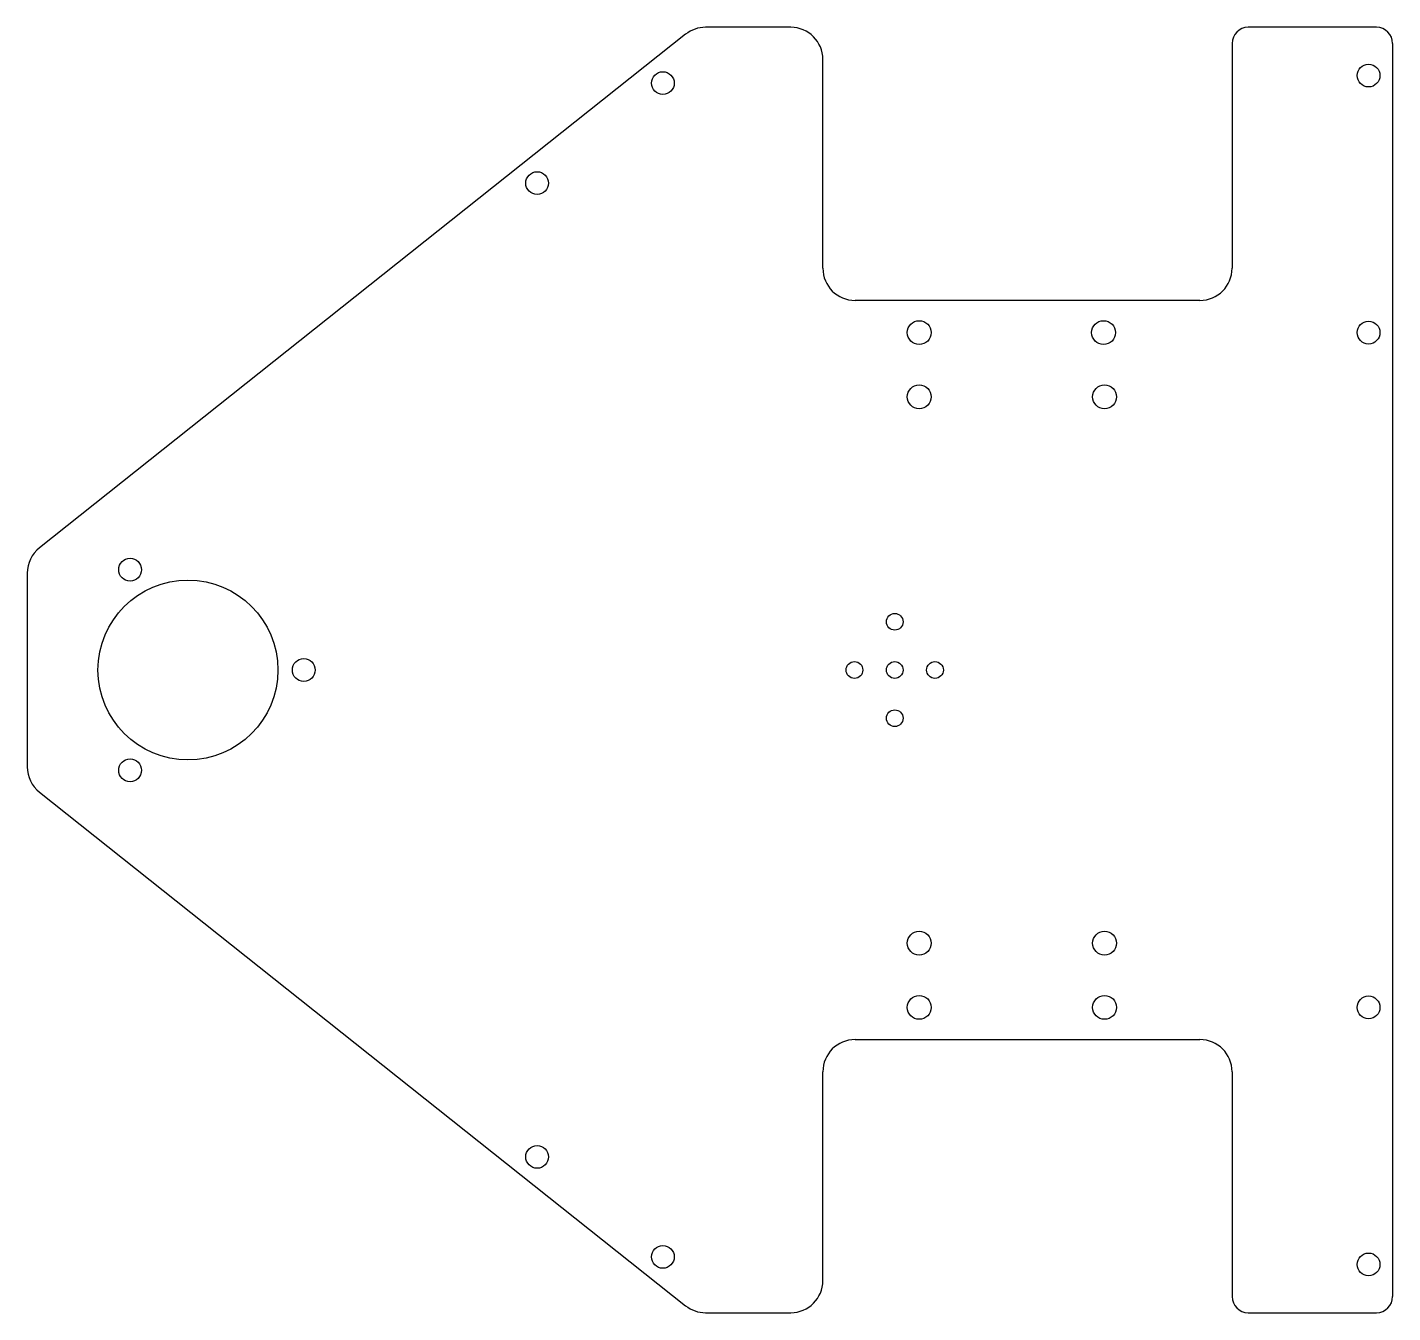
# Model space of a CAD drawing. Extents: x -198 to 72, y -127 to 127.
import ezdxf

# ---------------------------------------------------------------- set-up
doc = ezdxf.new("R2010")
doc.units = 0
doc.layers.get('0').update_dxf_attribs({"linetype": 'continuous'})

# ---------------------------------------------------------------- blocks, each defined once
blk = doc.blocks.new('POCKET002')
at = {"color": 0}
for p, q in [((-46.79, 127), (-63.62, 127)), ((69.01, 127), (43.61, 127)), ((-67.57, 125.62), (-195.29, 24.13)), ((40.44, 123.83), (40.44, 79.38)), ((72.19, -123.83), (72.19, 123.83)), ((-40.44, 79.38), (-40.44, 120.65)), ((34.09, 73.03), (-34.09, 73.03)), ((-197.69, 19.16), (-197.69, -19.16)), ((-195.29, -24.13), (-67.57, -125.62)), ((-34.09, -73.03), (34.09, -73.03)), ((-40.44, -120.65), (-40.44, -79.38)), ((40.44, -79.38), (40.44, -123.83)), ((-63.62, -127), (-46.79, -127)), ((43.61, -127), (69.01, -127))]:
    blk.add_line(p, q, dxfattribs=at)
for centre, radius in [((67.42, 117.47), 2.25), ((-72.07, 115.97), 2.25), ((-96.92, 96.21), 2.25), ((-21.39, 66.67), 2.36), ((15.04, 66.67), 2.36), ((67.42, 66.67), 2.25), ((-21.39, 53.98), 2.36), ((15.24, 53.98), 2.36), ((-177.38, 19.82), 2.25), ((-165.94, 0), 17.78), ((-26.24, 9.53), 1.65), ((-143.05, 0), 2.25), ((-34.2, 0), 1.65), ((-26.24, 0), 1.65), ((-18.28, 0), 1.65), ((-26.24, -9.53), 1.65), ((-177.38, -19.82), 2.25), ((-21.39, -53.98), 2.36), ((15.24, -53.98), 2.36), ((-21.39, -66.67), 2.36), ((15.24, -66.67), 2.36), ((67.42, -66.67), 2.25), ((-96.92, -96.21), 2.25), ((-72.07, -115.97), 2.25), ((67.42, -117.47), 2.25)]:
    blk.add_circle(centre, radius, dxfattribs=at)
for centre, radius, start, end in [((-63.62, 120.65), 6.35, 90, 128.4722), ((-46.79, 120.65), 6.35, 0, 90), ((43.61, 123.83), 3.17, 90, -180), ((69.01, 123.83), 3.17, 0, 90), ((-34.09, 79.38), 6.35, -180, -90), ((34.09, 79.38), 6.35, -90, 0), ((-191.34, 19.16), 6.35, 128.4722, -180), ((-191.34, -19.16), 6.35, -180, -128.4722), ((-34.09, -79.38), 6.35, 90, -180), ((34.09, -79.38), 6.35, 0, 90), ((-46.79, -120.65), 6.35, -90, 0), ((43.61, -123.83), 3.17, -180, -90), ((69.01, -123.83), 3.17, -90, 0), ((-63.62, -120.65), 6.35, -128.4722, -90)]:
    blk.add_arc(centre, radius, start, end, dxfattribs=at)

msp = doc.modelspace()

# ---------------------------------------------------------------- block references
at = {"color": 0}
msp.add_blockref('POCKET002', (0, 0), dxfattribs=at)

doc.saveas('drawing.dxf')
